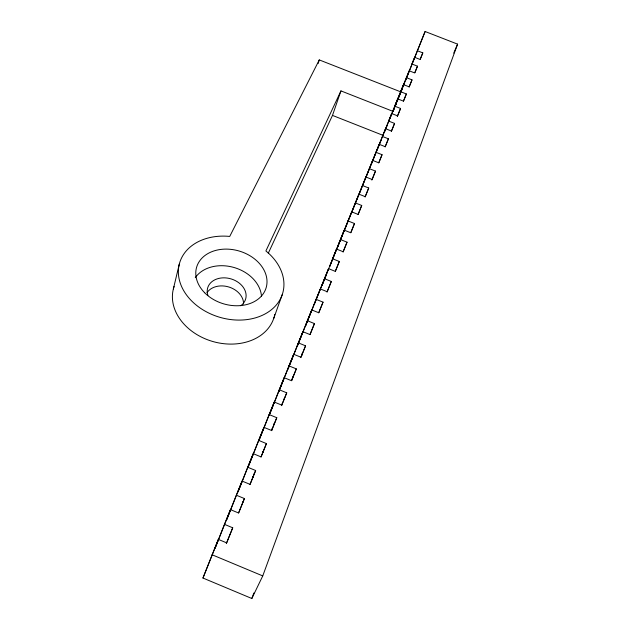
<?xml version="1.0" encoding="UTF-8"?>
<svg xmlns="http://www.w3.org/2000/svg" width="630" height="630" viewBox="0 0 630 630"><rect width="100%" height="100%" fill="white"/><g stroke="black" fill="none" stroke-linecap="round" stroke-linejoin="round"><path stroke-width="0.94" d="M173.368 288.91L179.322 264.049M318.118 63.575L319.276 59.913L400.995 91.964M268.301 253.181L332.482 115.408L340.948 90.893L393.096 111.4L394.175 108.754M273.672 318.567L282.264 294.572M316.071 299.337L305.534 325.93L324.466 278.704L331.309 281.46L327.206 291.714L320.308 288.934L316.071 299.337L323.032 302.148L318.78 312.771L311.755 309.928L307.369 320.717L314.449 323.584L310.047 334.593L302.896 331.695L298.344 342.885L305.558 345.807L300.982 357.234L293.706 354.273L288.981 365.88L296.32 368.873L291.58 380.733L284.161 377.709L279.255 389.765L286.737 392.821L281.807 405.145L274.255 402.05L269.152 414.579L276.783 417.706L271.648 430.51L263.954 427.353L258.647 440.386L266.419 443.575L261.088 456.908L253.236 453.671L247.716 467.232L255.646 470.508L250.086 484.383L242.085 481.076L236.337 495.204L244.416 498.55L238.628 513.017L230.462 509.623L224.469 524.349L232.722 527.783L226.682 542.871L218.342 539.398L202.955 578.033L251.835 598.5L262.749 575.914L457.601 44.139L425.108 31.5L397.428 100.532M251.835 598.5L253.874 592.964M218.342 539.398L202.955 578.033M224.469 524.349L215.106 548.179L230.462 509.623M236.337 495.204L226.761 519.522L242.085 481.076M247.716 467.232L237.967 491.991L253.236 453.671M258.647 440.386L248.732 465.523L263.954 427.353M269.152 414.579L259.458 439.149L274.255 402.05M279.255 389.765L269.073 415.54L273.577 404.468M273.924 403.617L284.161 377.709M288.981 365.88L278.688 391.915L293.706 354.273M298.344 342.885L287.957 369.133L292.462 358.045M292.824 357.131L302.896 331.695M297.258 346.24L307.369 320.717M311.755 309.928L297.258 346.256M344.579 229.958L362.415 185.504L368.715 188.008L365.25 196.67L358.895 194.142L337.641 247.007L347.996 220.925L354.501 223.524L350.8 232.777L344.24 230.155L329.726 266.451L340.413 239.534L347.036 242.18L343.2 251.748L336.53 249.078L332.577 258.78L339.31 261.481L335.341 271.388L328.561 268.656L314.244 304.526M336.53 249.078L321.93 285.618L325.868 275.956M362.226 186.574L375.937 152.287L382.048 154.704L378.795 162.831L372.637 160.39L351.658 212.562M384.316 132.276L400.601 91.697L406.366 93.957L403.483 101.154L397.68 98.879L394.711 106.163L400.554 108.462L397.585 115.881L391.702 113.565L388.639 121.07L394.569 123.409L391.514 131.056L385.536 128.701L365.164 179.361M374.771 155.76L391.702 113.565M417.288 50.723L422.809 52.873L420.163 59.48L414.603 57.306L411.886 63.992L417.477 66.174L414.76 72.97L409.122 70.765L389.86 118.668M393.096 111.4L394.175 108.683M394.9 106.872L396.703 102.344M401.357 91.067L402.074 89.263M403.153 86.554L404.594 82.939M405.673 80.238L425.108 31.5M242.345 503.362L243.078 501.543M252.394 478.264L253.095 476.508M253.795 474.76L254.496 473.012M272.136 428.943L271.443 430.684L272.16 428.928M273.885 424.596L274.578 422.856M282.185 403.846L281.468 405.649L286.737 392.821M283.996 399.333L284.721 397.53M292.856 377.205L293.556 375.464M301.581 355.399L302.313 353.58L301.597 355.43M355.32 202.923L361.722 205.475L358.139 214.428L351.69 211.853L347.996 220.925M369.282 168.627L375.488 171.092L372.133 179.479L365.873 176.998L362.415 185.504M382.386 136.442L388.403 138.813L385.253 146.696L379.189 144.302L375.937 152.287M406.326 77.64L412.004 79.86L409.201 86.853L403.483 84.617L400.601 91.697M420.281 59.118L422.809 52.873M403.46 101.131L406.366 93.957M409.106 87.034L412.004 79.86M414.949 72.434L417.477 66.174M385.127 146.924L388.403 138.813M391.301 131.505L394.569 123.409M397.286 116.55L400.554 108.462M371.842 180.093L375.488 171.092M378.772 162.808L382.048 154.704M358.084 214.468L361.722 205.475M365.077 197.009L368.715 188.008M343.043 252.032L347.036 242.18M350.871 232.494L354.501 223.524M335.333 271.294L339.31 261.481M394.892 106.982L396.687 102.564M397.404 100.8L400.278 93.736M326.994 292.123L331.309 281.46M318.733 312.756L323.032 302.148M310.031 334.491L314.449 323.584M291.509 380.599L292.241 378.803M300.801 357.541L305.558 345.807M291.603 380.504L296.32 368.873M273.948 424.518L274.656 422.762M271.625 430.4L276.783 417.706M252.433 478.217L253.158 476.438M260.977 456.994L266.419 443.575M249.921 484.596L255.646 470.508M238.589 512.899L244.416 498.55M226.288 543.596L232.722 527.783M324.466 278.704L328.561 268.656M340.413 239.534L344.24 230.155M358.517 195.709L361.864 187.472M371.613 163.509L374.417 156.618M377.874 148.121L380.937 140.592M384.284 132.371L386.93 125.874M395.601 104.564L398.404 97.658M401.176 90.854L403.909 84.136M453.726 53.141L457.601 44.139M340.948 90.893L265.892 250.976L267.986 252.732A53.708 40.808 16.5 0 1 259.158 316.622A53.708 40.808 16.5 0 1 181.038 285.201A53.708 40.808 16.5 0 1 226.902 236.211L229.73 236.431L319.276 59.913M332.482 115.408L383.323 135.466M212.082 554.762L262.749 575.914M207.884 295.431A19.782 15.222 16.4 0 1 231.391 279.003A19.782 15.222 16.4 0 1 240.762 305.747M207.042 292.596A19.617 15.191 16.3 0 1 228.997 287.044A19.617 15.191 16.3 0 1 243.558 304.046M274.176 316.945A52.321 40.548 16.3 0 1 211.798 341.208A52.321 40.548 16.3 0 1 174.101 286.461M274.774 314.472A52.321 40.548 16.3 0 1 274.397 316.126M195.268 277.688A35.619 27.413 16.4 0 1 233.596 267.372A35.619 27.413 16.4 0 1 261.474 296.108M263.222 451.222L262.497 453.033L263.238 451.238M204.64 292.737A36.249 27.531 16.5 0 0 265.143 290.422A36.249 27.531 16.5 0 0 224.422 249.133A36.249 27.531 16.5 0 0 204.64 292.737"/></g></svg>
